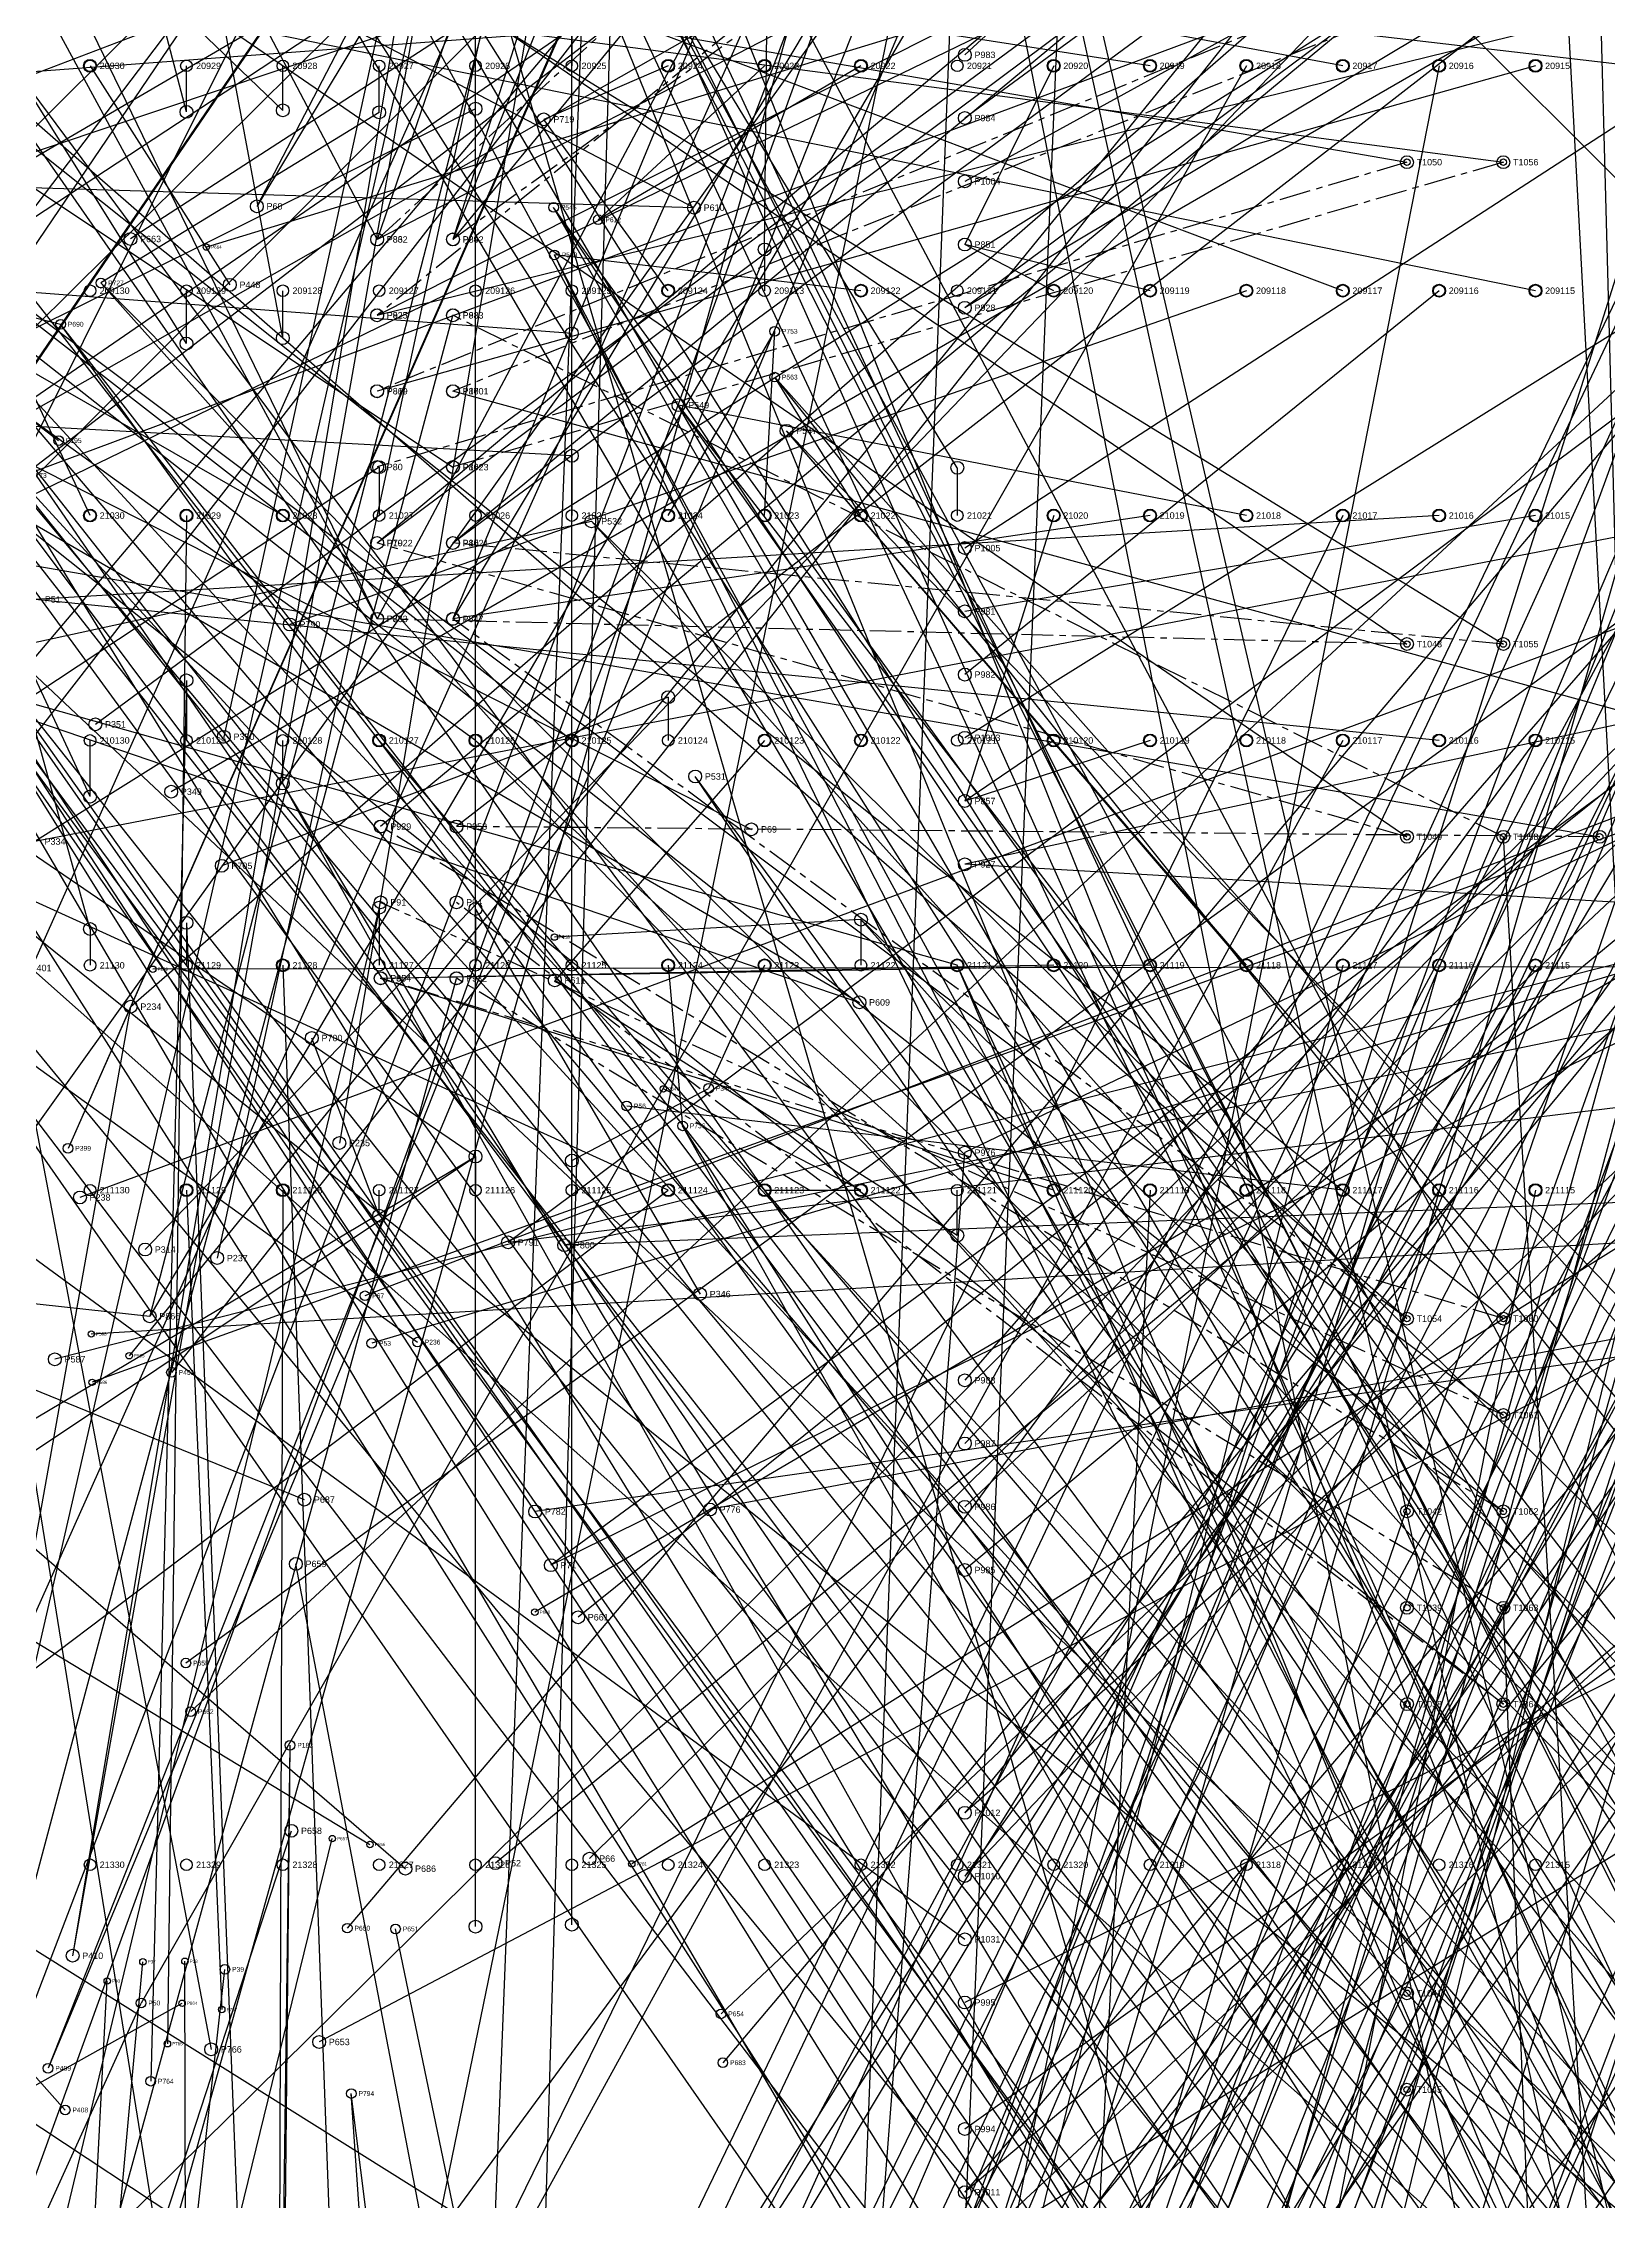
# Model space of a CAD drawing. Extents: x -5 to 376, y -217 to 241.
# Drawn here: x 230.8 to 292.7, y -19.1 to 66.2 of the extents above; entities that cross this region are included whole.
import ezdxf

# ---------------------------------------------------------------- set-up
doc = ezdxf.new("R2010")
doc.units = 0
doc.linetypes.add('CENTER', pattern=[2, 1.25, -0.25, 0.25, -0.25])
for name, color, linetype in [('BOTTOM_PROBES', 1, 'CONTINUOUS'), ('BOTTOM_PROBES_LABEL', 12, 'CONTINUOUS'), ('BOTTOM_TRANSFER', 2, 'CONTINUOUS'), ('BOTTOM_TRANSFER_LABEL', 50, 'CONTINUOUS'), ('BOTTOM_WIRES_BLACK', 250, 'CONTINUOUS'), ('BOTTOM_WIRES_BLUE', 5, 'CONTINUOUS'), ('BOTTOM_WIRES_RED', 10, 'CONTINUOUS'), ('FIXTURE_INTERFACE_PIN', 4, 'CONTINUOUS'), ('PIN_OFFSET_ARROW', 144, 'CONTINUOUS'), ('TESTER_INTERFACE_PIN', 144, 'CONTINUOUS'), ('TESTER_INTERFACE_PIN_LABEL', 144, 'CONTINUOUS'), ('TOP_PROBES', 6, 'CONTINUOUS'), ('TOP_PROBES_LABEL', 200, 'CONTINUOUS'), ('TOP_TRANSFER', 2, 'CONTINUOUS'), ('TOP_TRANSFER_LABEL', 50, 'CONTINUOUS'), ('TOP_WIRES_BLUE', 5, 'CENTER')]:
    doc.layers.add(name, color=color, linetype=linetype)
doc.styles.get("Standard").update_dxf_attribs({"font": 'arial.ttf'})

msp = doc.modelspace()

# ---------------------------------------------------------------- linework, layer by layer
at = {"layer": 'BOTTOM_PROBES'}
for centre, radius in [((267.27912, 65.77584), 0.254), ((250.62942, 63.22568), 0.254), ((267.27912, 63.27648), 0.254), ((267.27912, 60.77458), 0.254), ((239.28832, 59.78652), 0.254), ((251.02058, 59.74588), 0.1905), ((256.57048, 59.73572), 0.254), ((252.7808, 59.25566), 0.1905), ((234.2896, 58.4962), 0.254), ((237.28934, 58.17616), 0.127), ((244.04066, 58.47588), 0.254), ((247.0404, 58.47588), 0.254), ((251.05106, 57.86628), 0.1905), ((267.27912, 58.27522), 0.254), ((233.11866, 56.7563), 0.1905), ((238.21898, 56.68518), 0.254), ((244.04066, 55.47614), 0.254), ((247.0404, 55.47614), 0.254), ((267.27912, 55.77586), 0.254), ((231.52862, 55.12562), 0.1905), ((259.76072, 54.84622), 0.1905), ((259.76072, 53.0352), 0.1905), ((244.04066, 52.4764), 0.254), ((247.0404, 52.4764), 0.254), ((255.96088, 51.92522), 0.254), ((231.44988, 50.52568), 0.1905), ((260.23062, 50.9143), 0.254), ((247.0404, 49.47666), 0.254), ((252.51918, 47.33544), 0.254), ((244.04066, 46.47438), 0.254), ((247.0404, 46.47438), 0.254), ((267.27912, 46.27626), 0.254), ((240.5888, 43.2562), 0.254), ((244.04066, 43.47464), 0.254), ((247.0404, 43.47464), 0.254), ((267.27912, 43.77436), 0.254), ((267.27912, 41.275), 0.254), ((232.90022, 39.3065), 0.254), ((237.98022, 38.81628), 0.254), ((267.27912, 38.77564), 0.254), ((235.89996, 36.64458), 0.254), ((256.61874, 37.24656), 0.254), ((267.27912, 36.27628), 0.254), ((244.18036, 35.26536), 0.254), ((247.1801, 35.26536), 0.254), ((258.8387, 35.15614), 0.254), ((237.89894, 33.71596), 0.254), ((267.27912, 33.77438), 0.254), ((251.05106, 30.89656), 0.127), ((235.17098, 29.62656), 0.127), ((244.18036, 29.26588), 0.254), ((247.1801, 29.26588), 0.254), ((251.06884, 29.1846), 0.254), ((234.29976, 28.14574), 0.254), ((263.11098, 28.31592), 0.254), ((241.46002, 26.90622), 0.254), ((255.3589, 24.89454), 0.127), ((257.1496, 24.91486), 0.1905), ((253.90856, 24.21636), 0.1905), ((256.11836, 23.43404), 0.1905), ((231.82072, 22.54504), 0.1905), ((242.54968, 22.75586), 0.254), ((267.27912, 22.37486), 0.254), ((232.29062, 20.60448), 0.254), ((234.86872, 18.54454), 0.254), ((249.21972, 18.82648), 0.254), ((251.43968, 18.71472), 0.254), ((237.7186, 18.20672), 0.254), ((243.5606, 16.71574), 0.1905), ((256.80924, 16.78432), 0.254), ((235.04906, 15.90548), 0.254), ((232.7402, 15.20444), 0.127), ((243.82984, 14.83614), 0.1905), ((245.63832, 14.8844), 0.1905), ((231.30002, 14.20622), 0.254), ((234.2388, 14.34592), 0.127), ((235.91012, 13.68552), 0.1905), ((232.77068, 13.29436), 0.127), ((267.27912, 13.37564), 0.254), ((267.27912, 10.87628), 0.254), ((241.1603, 8.65632), 0.254), ((267.27912, 8.37438), 0.254), ((250.28906, 8.18642), 0.254), ((257.2004, 8.26516), 0.254), ((240.8301, 6.11632), 0.254), ((250.90882, 6.06552), 0.254), ((267.27912, 5.87502), 0.254), ((250.2789, 4.20624), 0.127), ((251.98832, 4.00558), 0.254), ((236.47908, 2.19456), 0.1905), ((236.66958, 0.27432), 0.1905), ((240.59896, -1.0541), 0.1905), ((240.64976, -4.43484), 0.254), ((267.27912, -3.72364), 0.254), ((242.27028, -4.74472), 0.127), ((243.75872, -4.97586), 0.127), ((245.1608, -5.93344), 0.254), ((248.71934, -5.715), 0.254), ((252.44044, -5.53466), 0.254), ((254.10922, -5.74548), 0.127), ((267.27912, -6.22554), 0.254), ((242.85956, -8.28548), 0.1905), ((244.76964, -8.31596), 0.1905), ((267.27912, -8.7249), 0.254), ((232.00106, -9.37514), 0.254), ((234.77982, -9.6139), 0.127), ((236.44098, -9.59358), 0.127), ((238.02086, -9.91362), 0.1905), ((233.37012, -10.37336), 0.127), ((234.7087, -11.24458), 0.1905), ((267.27912, -11.22426), 0.254), ((236.32922, -11.25474), 0.127), ((237.89894, -11.50366), 0.127), ((257.63982, -11.67384), 0.1905), ((235.7501, -12.85494), 0.127), ((241.74958, -12.78382), 0.254), ((231.03078, -13.82522), 0.1905), ((237.47984, -13.07592), 0.254), ((257.71094, -13.60424), 0.1905), ((235.0897, -14.33576), 0.1905), ((231.70896, -15.47368), 0.1905), ((243.01958, -14.82344), 0.1905), ((267.27912, -16.22552), 0.254), ((267.27912, -18.72488), 0.254)]:
    msp.add_circle(centre, radius, dxfattribs=at)
at = {"layer": 'BOTTOM_TRANSFER'}
for centre in [(284.76194, 61.5315), (288.57194, 61.5315), (284.76194, 42.4815), (288.57194, 42.4815), (284.76194, 34.8615), (288.57194, 34.8615), (292.38194, 34.8615), (284.76194, 15.8115), (288.57194, 15.8115), (288.57194, 12.0015), (284.76194, 8.1915), (288.57194, 8.1915), (284.76194, 4.3815), (288.57194, 4.3815), (284.76194, 0.5715), (288.57194, 0.5715), (284.76194, -10.8585), (284.76194, -14.6685)]:
    msp.add_circle(centre, 0.254, dxfattribs=at)
at = {"layer": 'BOTTOM_WIRES_BLACK'}
for p, q in [((247.93194, -8.22452), (247.93194, 207.5815)), ((251.74194, -8.14832), (251.74194, 207.5815)), ((270.79194, 154.2415), (235.04906, 15.90548)), ((274.60194, 154.2415), (262.5598, -132.92328)), ((194.59194, 145.3515), (244.04066, 43.47464)), ((198.40194, 145.3515), (244.04066, 58.47588)), ((274.60194, 145.3515), (247.0404, 58.47588)), ((270.79194, 136.4615), (244.04066, 58.47588)), ((198.40194, 127.5715), (244.04066, 43.47464)), ((274.60194, 127.5715), (247.0404, 58.47588)), ((274.60194, 100.9015), (244.04066, 43.47464)), ((270.79194, 100.9015), (247.0404, 43.47464)), ((274.60194, 92.0115), (247.0404, 58.47588)), ((274.60194, 83.1215), (235.04906, 15.90548)), ((270.79194, 83.1215), (247.0404, 43.47464)), ((274.60194, 74.2315), (244.04066, 58.47588)), ((274.60194, 65.3415), (246.68988, 69.70522)), ((270.79194, 65.3415), (267.27912, 58.27522)), ((270.79194, 56.4515), (267.27912, 58.27522)), ((274.60194, 56.4515), (267.27912, 58.27522)), ((274.60194, 47.5615), (247.0404, 43.47464)), ((270.79194, 47.5615), (267.27912, 36.27628)), ((274.60194, 38.6715), (267.27912, 36.27628)), ((270.79194, 38.6715), (267.27912, 36.27628)), ((274.60194, 29.7815), (244.18036, 29.26588)), ((270.79194, 29.7815), (244.18036, 29.26588)), ((270.79194, 20.8915), (244.18036, 29.26588)), ((274.60194, 20.8915), (267.27912, -126.2253)), ((198.40194, 19.90852), (235.04906, 15.90548)), ((198.40194, -32.4485), (236.32922, -11.25474))]:
    msp.add_line(p, q, dxfattribs=at)
at = {"layer": 'BOTTOM_WIRES_BLUE'}
for p, q in [((76.48194, 154.2415), (256.57048, 59.73572)), ((80.29194, 154.2415), (231.70896, -15.47368)), ((95.53194, 154.2415), (231.44988, 50.52568)), ((99.34194, 154.2415), (231.44988, 50.52568)), ((103.15194, 154.2415), (288.57194, 8.1915)), ((106.96194, 154.2415), (288.57194, 42.4815)), ((110.77194, 154.2415), (284.76194, 34.8615)), ((126.01194, 154.2415), (284.76194, 15.8115)), ((293.65194, 154.2415), (217.7034, -44.64558)), ((286.03194, 154.2415), (227.22078, 22.62632)), ((297.46194, 154.2415), (231.03078, -13.82522)), ((301.27194, 154.2415), (231.03078, -13.82522)), ((289.84194, 154.2415), (231.82072, 22.54504)), ((259.36194, 154.2415), (232.00106, -9.37514)), ((266.98194, 154.2415), (237.7186, 18.20672)), ((263.17194, 154.2415), (237.98022, 38.81628)), ((282.22194, 154.2415), (241.8207, -42.58564)), ((255.55194, 154.2415), (245.65864, -97.23374)), ((65.05194, 145.3515), (245.63832, 14.8844)), ((103.15194, 145.3515), (247.0404, 49.47666)), ((106.96194, 145.3515), (288.57194, 0.5715)), ((110.77194, 145.3515), (288.57194, 12.0015)), ((126.01194, 145.3515), (288.57194, 15.8115)), ((133.63194, 145.3515), (284.76194, 42.4815)), ((293.65194, 145.3515), (202.21194, -59.1185)), ((289.84194, 145.3515), (216.15908, -57.65546)), ((282.22194, 145.3515), (219.75064, -78.4352)), ((286.03194, 145.3515), (231.82072, 22.54504)), ((259.36194, 145.3515), (232.00106, -9.37514)), ((263.17194, 145.3515), (242.54968, 22.75586)), ((255.55194, 145.3515), (247.74906, -119.69496)), ((68.86194, 136.4615), (267.27912, -8.7249)), ((76.48194, 136.4615), (263.11098, 28.31592)), ((80.29194, 136.4615), (245.1608, -5.93344)), ((312.70194, 136.4615), (216.8398, 41.4655)), ((343.18194, 136.4615), (246.11076, -44.32554)), ((331.75194, 136.4615), (247.3198, -49.14392)), ((339.37194, 136.4615), (248.43994, -50.6857)), ((335.56194, 136.4615), (252.349, -58.55462)), ((293.65194, -23.5585), (258.2799, 128.97612)), ((293.65194, -32.4485), (258.2799, 128.97612)), ((76.48194, 127.5715), (258.8387, 35.15614)), ((305.08194, 127.5715), (218.56446, 6.68528)), ((339.37194, 127.5715), (234.86872, 18.54454)), ((343.18194, 127.5715), (244.74932, -100.67544)), ((335.56194, 127.5715), (249.02922, -56.3245)), ((327.94194, 127.5715), (250.14936, -60.90412)), ((331.75194, 127.5715), (259.99948, -42.66438)), ((301.27194, -121.3485), (288.57194, 114.8715)), ((57.43194, 100.9015), (284.76194, 61.5315)), ((68.86194, 100.9015), (243.75872, -4.97586)), ((282.22194, 100.9015), (220.72854, 39.29634)), ((301.27194, 100.9015), (226.34956, 49.37506)), ((297.46194, 100.9015), (230.07066, 49.14646)), ((316.51194, 100.9015), (232.90022, 39.3065)), ((305.08194, 100.9015), (235.91012, 13.68552)), ((335.56194, 100.9015), (242.85956, -8.28548)), ((308.89194, 100.9015), (244.04066, 46.47438)), ((312.70194, 100.9015), (247.0404, 46.47438)), ((331.75194, 100.9015), (247.1801, 35.26536)), ((343.18194, 100.9015), (259.17906, -84.70392)), ((327.94194, 100.9015), (267.27912, 55.77586)), ((263.17194, 99.52228), (239.28832, 59.78652)), ((259.36194, 98.40976), (239.28832, 59.78652)), ((57.43194, 92.0115), (288.57194, 61.5315)), ((68.86194, 92.0115), (249.54992, -21.05406)), ((76.48194, 92.0115), (263.11098, 28.31592)), ((308.89194, -41.3385), (209.83194, 92.0115)), ((308.89194, -50.2285), (209.83194, 92.0115)), ((282.22194, 92.0115), (221.08922, 56.19496)), ((301.27194, 92.0115), (226.34956, 49.37506)), ((320.32194, 92.0115), (227.23856, 46.8249)), ((297.46194, 92.0115), (234.2388, 14.34592)), ((286.03194, 92.0115), (234.2896, 58.4962)), ((331.75194, 92.0115), (235.89996, 36.64458)), ((335.56194, 92.0115), (236.66958, 0.27432)), ((316.51194, 92.0115), (244.04066, 55.47614)), ((305.08194, 92.0115), (244.04066, 46.47438)), ((312.70194, 92.0115), (244.18036, 35.26536)), ((308.89194, 92.0115), (247.0404, 46.47438)), ((343.18194, 92.0115), (251.23902, -84.83346)), ((324.13194, 92.0115), (267.27912, 60.77458)), ((327.94194, 92.0115), (267.27912, 55.77586)), ((327.94194, -76.8985), (245.93042, 87.54618)), ((236.50194, 54.36108), (217.07094, 85.47608)), ((308.89194, -23.5585), (250.92914, 85.85454)), ((305.08194, -50.2285), (250.92914, 85.85454)), ((263.17194, -23.5585), (267.42898, 85.6361)), ((305.08194, -23.5585), (236.50194, 85.28558)), ((305.08194, -32.4485), (236.50194, 85.28558)), ((327.94194, -85.7885), (248.90984, 84.66582)), ((236.50194, 63.52032), (231.04094, 84.43468)), ((80.29194, 83.1215), (251.22886, -29.68498)), ((293.65194, 83.1215), (228.64064, 61.3156)), ((297.46194, 83.1215), (234.29976, 28.14574)), ((301.27194, 83.1215), (244.86108, -95.38462)), ((324.13194, -85.7885), (248.74982, 82.98434)), ((335.56194, 83.1215), (249.21972, 18.82648)), ((320.32194, 83.1215), (251.47016, -50.9651)), ((343.18194, 83.1215), (251.80036, -69.93382)), ((312.70194, 83.1215), (252.07976, -87.00516)), ((308.89194, 83.1215), (253.90856, -122.28322)), ((316.51194, 83.1215), (256.0701, -104.33558)), ((305.08194, 83.1215), (257.0099, -48.50384)), ((339.37194, 83.1215), (257.71094, -13.60424)), ((286.03194, 83.1215), (267.27912, 65.77584)), ((324.13194, 83.1215), (267.27912, 46.27626)), ((327.94194, 83.1215), (267.27912, 13.37564)), ((331.75194, 83.1215), (267.27912, -6.22554)), ((240.31194, 63.58128), (220.62948, 82.50428)), ((263.17194, 80.83296), (206.19974, 43.38574)), ((301.27194, -50.2285), (247.93194, 80.78216)), ((305.08194, -41.3385), (247.93194, 80.78216)), ((240.31194, 54.57698), (235.60024, 79.74584)), ((301.27194, -32.4485), (235.60024, 79.74584)), ((301.27194, -23.5585), (235.60024, 79.74584)), ((324.13194, -76.8985), (238.96066, 79.77632)), ((305.08194, -112.4585), (267.27912, 78.52664)), ((129.82194, -76.8985), (259.36194, 76.01458)), ((133.63194, -85.7885), (259.36194, 76.01458)), ((259.36194, 76.01458), (203.52004, 54.75478)), ((301.27194, -112.4585), (246.68988, 75.7047)), ((65.05194, 74.2315), (292.38194, 34.8615)), ((80.29194, 74.2315), (241.1603, 8.65632)), ((156.49194, 74.2315), (231.52862, 55.12562)), ((297.46194, 74.2315), (230.07066, 49.14646)), ((293.65194, 74.2315), (230.51008, 34.67608)), ((335.56194, 74.2315), (236.47908, 2.19456)), ((289.84194, 74.2315), (237.28934, 58.17616)), ((320.32194, 74.2315), (244.04066, 55.47614)), ((301.27194, 74.2315), (245.83898, -119.84482)), ((339.37194, 74.2315), (251.98832, 4.00558)), ((316.51194, 74.2315), (252.77064, -102.15372)), ((312.70194, 74.2315), (252.98908, -85.344)), ((308.89194, 74.2315), (255.00076, -100.05568)), ((305.08194, 74.2315), (257.04038, -46.37532)), ((282.22194, 74.2315), (267.27912, 63.27648)), ((324.13194, 74.2315), (267.27912, 38.77564)), ((327.94194, 74.2315), (267.27912, 10.87628)), ((331.75194, 74.2315), (267.27912, -3.72364)), ((282.22194, 56.4515), (235.6993, 73.98512)), ((282.22194, 65.3415), (235.6993, 73.98512)), ((126.01194, -41.3385), (240.31194, 72.68718)), ((133.63194, -68.0085), (240.31194, 72.68718)), ((202.21194, -121.3485), (246.68988, 72.70496)), ((232.69194, 31.2166), (221.26194, 72.55002)), ((293.65194, 65.3415), (229.2096, 72.86498)), ((259.36194, 58.08218), (259.51942, 72.72528)), ((266.98194, 49.44872), (253.11862, 72.30618)), ((324.13194, -68.0085), (253.11862, 72.30618)), ((324.13194, -59.1185), (253.11862, 72.30618)), ((232.69194, 47.5615), (222.22968, 69.8754)), ((289.84194, 56.4515), (227.34016, 69.16674)), ((297.46194, 56.4515), (284.76194, 69.1515)), ((297.46194, -121.3485), (292.38194, 69.1515)), ((240.31194, 47.5615), (205.2701, 67.67576)), ((251.74194, 38.6715), (215.24976, 67.03568)), ((316.51194, -68.0085), (215.24976, 67.03568)), ((316.51194, -59.1185), (215.24976, 67.03568)), ((251.74194, 66.69532), (219.30868, 64.2747)), ((232.69194, 36.45154), (218.93022, 66.05524)), ((301.27194, -68.0085), (218.93022, 66.05524)), ((305.08194, -59.1185), (218.93022, 66.05524)), ((72.67194, 65.3415), (256.57048, 59.73572)), ((320.32194, 65.3415), (221.26194, -32.4485)), ((232.69194, 65.3415), (238.21898, 56.68518)), ((278.41194, 65.3415), (234.7087, -11.24458)), ((297.46194, 65.3415), (240.05032, -54.07406)), ((289.84194, 65.3415), (244.04066, 52.4764)), ((286.03194, 65.3415), (247.02008, -132.92328)), ((255.55194, 65.3415), (250.62942, 63.22568)), ((331.75194, 65.3415), (250.90882, 6.06552)), ((324.13194, 65.3415), (252.44044, -5.53466)), ((263.17194, 65.3415), (252.7808, 59.25566)), ((259.36194, 65.3415), (252.7808, 59.25566)), ((316.51194, 65.3415), (256.21996, -59.9948)), ((339.37194, 65.3415), (257.63982, -11.67384)), ((305.08194, 65.3415), (259.7404, -122.75566)), ((312.70194, 65.3415), (260.17982, -67.54368)), ((308.89194, 65.3415), (260.53034, -64.10452)), ((327.94194, 65.3415), (267.27912, 8.37438)), ((335.56194, 65.3415), (267.27912, -6.22554)), ((316.51194, -41.3385), (219.30868, 64.2747)), ((316.51194, -50.2285), (219.30868, 64.2747)), ((247.93194, 63.64478), (226.34956, 52.88534)), ((244.12194, 63.50254), (233.11866, 56.7563)), ((255.55194, 56.4515), (250.62942, 63.22568)), ((308.89194, -59.1185), (212.35924, 62.3951)), ((308.89194, -68.0085), (212.35924, 62.3951)), ((301.27194, -76.8985), (214.51062, 62.3951)), ((301.27194, -85.7885), (214.51062, 62.3951)), ((312.70194, -59.1185), (217.51036, 62.3951)), ((312.70194, -68.0085), (217.51036, 62.3951)), ((263.17194, 38.6715), (251.02058, 59.74588)), ((324.13194, -50.2285), (251.02058, 59.74588)), ((324.13194, -41.3385), (251.02058, 59.74588)), ((305.08194, -68.0085), (216.33942, 59.16676)), ((305.08194, -76.8985), (216.33942, 59.16676)), ((301.27194, -59.1185), (215.92032, 57.39638)), ((251.74194, 54.75986), (217.62974, 57.35574)), ((312.70194, -76.8985), (217.62974, 57.35574)), ((312.70194, -85.7885), (217.62974, 57.35574)), ((263.17194, 56.4515), (251.05106, 57.86628)), ((320.32194, -85.7885), (251.05106, 57.86628)), ((320.32194, -76.8985), (251.05106, 57.86628)), ((308.89194, -32.4485), (214.50046, 56.30672)), ((305.08194, -85.7885), (214.50046, 56.30672)), ((244.12194, 38.6715), (230.17988, 56.49468)), ((312.70194, -32.4485), (233.11866, 56.7563)), ((312.70194, -23.5585), (233.11866, 56.7563)), ((293.65194, 56.4515), (240.07064, -56.89346)), ((278.41194, 56.4515), (240.5888, 43.2562)), ((301.27194, 56.4515), (244.8306, -107.98556)), ((324.13194, 56.4515), (248.71934, -5.715)), ((339.37194, 56.4515), (250.2789, 4.20624)), ((343.18194, 56.4515), (252.74016, -71.5137)), ((316.51194, 56.4515), (255.25984, -58.37428)), ((312.70194, 56.4515), (255.97866, -78.77556)), ((305.08194, 56.4515), (257.0988, -114.07394)), ((320.32194, 56.4515), (258.9403, -44.5135)), ((308.89194, 56.4515), (261.13994, -59.54522)), ((286.03194, 56.4515), (267.27912, 41.275)), ((327.94194, 56.4515), (267.27912, 5.87502)), ((335.56194, 56.4515), (267.27912, -3.72364)), ((331.75194, 56.4515), (267.27912, -18.72488)), ((202.21194, -112.4585), (247.0404, 55.47614)), ((247.93194, 22.22246), (199.61098, 55.245)), ((240.31194, 36.9697), (226.32924, 54.71668)), ((320.32194, -59.1185), (231.52862, 55.12562)), ((320.32194, -68.0085), (231.52862, 55.12562)), ((255.55194, 47.5615), (259.76072, 54.84622)), ((259.36194, 47.5615), (259.76072, 54.84622)), ((263.17194, 47.5615), (259.76072, 53.0352)), ((327.94194, -23.5585), (259.76072, 53.0352)), ((327.94194, -32.4485), (259.76072, 53.0352)), ((251.74194, 49.92624), (212.1789, 52.08524)), ((312.70194, -50.2285), (226.34956, 52.88534)), ((312.70194, -41.3385), (226.34956, 52.88534)), ((297.46194, 38.6715), (247.0404, 52.4764)), ((247.93194, 38.6715), (230.16972, 51.51628)), ((278.41194, 47.5615), (255.96088, 51.92522)), ((327.94194, -41.3385), (255.96088, 51.92522)), ((327.94194, -50.2285), (255.96088, 51.92522)), ((278.41194, 29.7815), (260.23062, 50.9143)), ((331.75194, -23.5585), (260.23062, 50.9143)), ((331.75194, -32.4485), (260.23062, 50.9143)), ((297.46194, -59.1185), (221.48038, 49.87544)), ((244.12194, 49.47412), (222.01886, 34.86658)), ((171.73194, 29.7815), (252.51918, 47.33544)), ((297.46194, 47.5615), (230.51008, 34.67608)), ((286.03194, 47.5615), (230.52024, 44.2468)), ((305.08194, 47.5615), (232.29062, 20.60448)), ((327.94194, 47.5615), (232.77068, 13.29436)), ((236.50194, 47.5615), (235.7501, -12.85494)), ((293.65194, 47.5615), (241.68862, -74.21372)), ((282.22194, 47.5615), (242.52936, -33.655)), ((324.13194, 47.5615), (243.5606, 16.71574)), ((301.27194, 47.5615), (244.3099, -47.50562)), ((335.56194, 47.5615), (250.90882, 6.06552)), ((324.13194, -32.4485), (252.51918, 47.33544)), ((324.13194, -23.5585), (252.51918, 47.33544)), ((339.37194, 47.5615), (254.10922, -5.74548)), ((308.89194, 47.5615), (257.24104, -84.33562)), ((312.70194, 47.5615), (261.4295, -111.22406)), ((289.84194, 47.5615), (267.27912, 43.77436)), ((331.75194, 47.5615), (267.27912, 33.77438)), ((320.32194, -50.2285), (213.84006, 44.34586)), ((320.32194, -41.3385), (213.84006, 44.34586)), ((266.98194, 29.7815), (215.54948, 44.31538)), ((286.03194, 38.6715), (230.52024, 44.2468)), ((255.55194, 20.8915), (206.19974, 43.38574)), ((236.50194, 41.0464), (235.0897, -14.33576)), ((255.55194, 40.38092), (237.89894, 33.71596)), ((320.32194, 38.6715), (217.45194, -85.7885)), ((327.94194, 38.6715), (231.30002, 14.20622)), ((312.70194, 38.6715), (236.50194, -76.8985)), ((293.65194, 38.6715), (240.12906, -67.22364)), ((339.37194, 38.6715), (241.74958, -12.78382)), ((289.84194, 38.6715), (242.22964, -26.14422)), ((282.22194, 38.6715), (242.52936, -33.655)), ((324.13194, 38.6715), (243.82984, 14.83614)), ((297.46194, -23.5585), (244.12194, 38.6715)), ((297.46194, -32.4485), (244.12194, 38.6715)), ((316.51194, -23.5585), (247.93194, 38.6715)), ((316.51194, -32.4485), (247.93194, 38.6715)), ((259.36194, 38.6715), (251.06884, 29.1846)), ((316.51194, 38.6715), (253.0094, -63.07582)), ((305.08194, 38.6715), (255.63068, -127.07366)), ((308.89194, 38.6715), (257.57886, -65.99428)), ((301.27194, 38.6715), (267.27912, 22.37486)), ((335.56194, 38.6715), (267.27912, -18.72488)), ((331.75194, 38.6715), (267.27912, -21.22424)), ((308.89194, -76.8985), (240.31194, 36.9697)), ((308.89194, -85.7885), (240.31194, 36.9697)), ((327.94194, -59.1185), (256.61874, 37.24656)), ((327.94194, -68.0085), (256.61874, 37.24656)), ((293.65194, -59.1185), (222.01886, 34.86658)), ((293.65194, -68.0085), (222.01886, 34.86658)), ((293.65194, -50.2285), (223.7994, 34.62528)), ((297.46194, -112.4585), (288.57194, 34.8615)), ((335.56194, 29.7815), (267.27912, 33.77438)), ((244.12194, 32.06242), (224.2947, -50.65522)), ((228.88194, 32.14878), (237.47984, -13.07592)), ((247.93194, 32.00654), (256.80924, 16.78432)), ((263.17194, 31.58744), (251.05106, 30.89656)), ((320.32194, -23.5585), (263.17194, 31.58744)), ((320.32194, -32.4485), (263.17194, 31.58744)), ((236.50194, 31.46044), (240.07064, -59.08548)), ((206.02194, -121.3485), (247.1801, 29.26588)), ((327.94194, 29.7815), (235.17098, 29.62656)), ((240.31194, 29.7815), (243.0399, -44.0055)), ((289.84194, 29.7815), (240.32972, -49.62398)), ((297.46194, 29.7815), (241.68862, -74.21372)), ((282.22194, 29.7815), (244.94998, -124.5743)), ((301.27194, 29.7815), (245.92026, -111.8743)), ((339.37194, 29.7815), (249.21972, 18.82648)), ((286.03194, 29.7815), (249.3899, -97.86366)), ((293.65194, 29.7815), (250.6599, -125.0442)), ((266.98194, 19.1008), (251.06884, 29.1846)), ((305.08194, 29.7815), (251.43968, 18.71472)), ((255.55194, 29.7815), (256.11836, 23.43404)), ((259.36194, 29.7815), (257.1496, 24.91486)), ((316.51194, 29.7815), (258.71932, -52.39512)), ((308.89194, 29.7815), (261.00024, -97.42424)), ((324.13194, 29.7815), (266.93876, -26.1747)), ((316.51194, -76.8985), (266.98194, 29.7815)), ((316.51194, -85.7885), (266.98194, 29.7815)), ((331.75194, 29.7815), (267.27912, -16.22552)), ((225.07194, -23.5585), (234.29976, 28.14574)), ((244.12194, 19.88566), (241.46002, 26.90622)), ((251.74194, 22.06244), (257.1496, 24.91486)), ((263.17194, 20.8915), (255.3589, 24.89454)), ((282.22194, 20.8915), (253.90856, 24.21636)), ((297.46194, -41.3385), (256.11836, 23.43404)), ((297.46194, -50.2285), (256.11836, 23.43404)), ((126.01194, -50.2285), (247.93194, 22.22246)), ((126.01194, -59.1185), (247.93194, 22.22246)), ((263.17194, -30.59684), (267.27912, 22.37486)), ((126.01194, -76.8985), (255.55194, 20.8915)), ((327.94194, 20.8915), (232.7402, 15.20444)), ((236.50194, 20.8915), (237.89894, -11.50366)), ((240.31194, 20.8915), (240.07064, -59.08548)), ((286.03194, 20.8915), (240.32972, -49.62398)), ((301.27194, 20.8915), (247.94972, -53.33492)), ((339.37194, 20.8915), (250.28906, 8.18642)), ((305.08194, 20.8915), (251.43968, 18.71472)), ((320.32194, 20.8915), (252.52934, -76.2254)), ((324.13194, 20.8915), (257.2004, 8.26516)), ((308.89194, 20.8915), (257.37058, -92.19438)), ((259.36194, 20.8915), (263.17194, 20.8915)), ((289.84194, 20.8915), (260.06044, -132.92328)), ((293.65194, 20.8915), (267.27912, -32.5755)), ((297.46194, 20.8915), (267.27912, -35.07486)), ((335.56194, 20.8915), (267.27912, -21.22424)), ((331.75194, 20.8915), (267.27912, -11.22426)), ((228.88194, 19.52752), (239.32896, -45.42536)), ((247.93194, -31.0134), (240.8301, 6.11632)), ((293.65194, -121.3485), (288.57194, 4.3815)), ((240.31194, -23.5585), (240.59896, -1.0541)), ((240.31194, -31.16326), (240.59896, -1.0541)), ((206.02194, -110.67034), (240.64976, -4.43484)), ((213.64194, -121.3485), (242.27028, -4.74472)), ((247.93194, -23.5585), (244.76964, -8.31596)), ((232.69194, -32.4485), (234.77982, -9.6139)), ((236.50194, -32.4485), (236.44098, -9.59358)), ((236.50194, -23.5585), (238.02086, -9.91362)), ((232.69194, -23.5585), (233.37012, -10.37336)), ((225.07194, -32.4485), (234.7087, -11.24458)), ((244.12194, -23.5585), (243.01958, -14.82344)), ((244.12194, -30.79242), (243.01958, -14.82344))]:
    msp.add_line(p, q, dxfattribs=at)
at = {"layer": 'BOTTOM_WIRES_RED'}
for p, q in [((335.56194, 207.5815), (198.5645, 6.68528)), ((331.75194, 207.5815), (203.57846, 18.52422)), ((331.75194, 207.5815), (203.57846, 18.52422)), ((335.56194, 207.5815), (206.58074, 18.52422)), ((308.89194, 207.5815), (208.56448, 6.68528)), ((308.89194, 207.5815), (208.56448, 6.68528))]:
    msp.add_line(p, q, dxfattribs=at)
at = {"layer": 'FIXTURE_INTERFACE_PIN'}
for centre in [(232.69194, 65.3415), (255.55194, 65.3415), (259.36194, 65.3415), (263.17194, 65.3415), (270.79194, 65.3415), (274.60194, 65.3415), (278.41194, 65.3415), (282.22194, 65.3415), (286.03194, 65.3415), (289.84194, 65.3415), (236.50194, 63.52032), (240.31194, 63.58128), (244.12194, 63.50254), (247.93194, 63.64478), (259.36194, 58.08218), (255.55194, 56.4515), (263.17194, 56.4515), (270.79194, 56.4515), (274.60194, 56.4515), (278.41194, 56.4515), (282.22194, 56.4515), (286.03194, 56.4515), (289.84194, 56.4515), (236.50194, 54.36108), (240.31194, 54.57698), (251.74194, 54.75986), (244.12194, 49.47412), (251.74194, 49.92624), (266.98194, 49.44872), (232.69194, 47.5615), (236.50194, 47.5615), (240.31194, 47.5615), (255.55194, 47.5615), (259.36194, 47.5615), (263.17194, 47.5615), (270.79194, 47.5615), (274.60194, 47.5615), (278.41194, 47.5615), (282.22194, 47.5615), (286.03194, 47.5615), (289.84194, 47.5615), (236.50194, 41.0464), (255.55194, 40.38092), (244.12194, 38.6715), (247.93194, 38.6715), (251.74194, 38.6715), (259.36194, 38.6715), (263.17194, 38.6715), (270.79194, 38.6715), (274.60194, 38.6715), (278.41194, 38.6715), (282.22194, 38.6715), (286.03194, 38.6715), (289.84194, 38.6715), (232.69194, 36.45154), (240.31194, 36.9697), (236.50194, 31.46044), (244.12194, 32.06242), (247.93194, 32.00654), (263.17194, 31.58744), (232.69194, 31.2166), (240.31194, 29.7815), (255.55194, 29.7815), (259.36194, 29.7815), (266.98194, 29.7815), (270.79194, 29.7815), (274.60194, 29.7815), (278.41194, 29.7815), (282.22194, 29.7815), (286.03194, 29.7815), (289.84194, 29.7815), (247.93194, 22.22246), (251.74194, 22.06244), (236.50194, 20.8915), (240.31194, 20.8915), (255.55194, 20.8915), (259.36194, 20.8915), (263.17194, 20.8915), (270.79194, 20.8915), (274.60194, 20.8915), (278.41194, 20.8915), (282.22194, 20.8915), (286.03194, 20.8915), (289.84194, 20.8915), (244.12194, 19.88566), (266.98194, 19.1008), (247.93194, -8.22452), (251.74194, -8.14832)]:
    msp.add_circle(centre, 0.254, dxfattribs=at)
at = {"layer": 'PIN_OFFSET_ARROW'}
for p, q in [((251.74194, 66.69532), (251.74194, 65.3415)), ((236.50194, 63.52032), (236.50194, 65.3415)), ((240.31194, 63.58128), (240.31194, 65.3415)), ((244.12194, 63.50254), (244.12194, 65.3415)), ((247.93194, 63.64478), (247.93194, 65.3415)), ((259.36194, 58.08218), (259.36194, 56.4515)), ((236.50194, 54.36108), (236.50194, 56.4515)), ((240.31194, 54.57698), (240.31194, 56.4515)), ((251.74194, 54.75986), (251.74194, 56.4515)), ((251.74194, 49.92624), (251.74194, 47.5615)), ((244.12194, 49.47412), (244.12194, 47.5615)), ((266.98194, 49.44872), (266.98194, 47.5615)), ((236.50194, 41.0464), (236.50194, 38.6715)), ((255.55194, 40.38092), (255.55194, 38.6715)), ((232.69194, 36.45154), (232.69194, 38.6715)), ((240.31194, 36.9697), (240.31194, 38.6715)), ((244.12194, 32.06242), (244.12194, 29.7815)), ((247.93194, 32.00654), (247.93194, 29.7815)), ((263.17194, 31.58744), (263.17194, 29.7815)), ((232.69194, 31.2166), (232.69194, 29.7815)), ((236.50194, 31.46044), (236.50194, 29.7815)), ((247.93194, 22.22246), (247.93194, 20.8915)), ((251.74194, 22.06244), (251.74194, 20.8915)), ((244.12194, 19.88566), (244.12194, 20.8915)), ((266.98194, 19.1008), (266.98194, 20.8915)), ((247.93194, -8.22452), (247.93194, -5.7785)), ((251.74194, -8.14832), (251.74194, -5.7785))]:
    msp.add_line(p, q, dxfattribs=at)
at = {"layer": 'TESTER_INTERFACE_PIN'}
for centre in [(232.69194, 65.3415), (236.50194, 65.3415), (240.31194, 65.3415), (244.12194, 65.3415), (247.93194, 65.3415), (251.74194, 65.3415), (255.55194, 65.3415), (259.36194, 65.3415), (263.17194, 65.3415), (266.98194, 65.3415), (270.79194, 65.3415), (274.60194, 65.3415), (278.41194, 65.3415), (282.22194, 65.3415), (286.03194, 65.3415), (289.84194, 65.3415), (232.69194, 56.4515), (236.50194, 56.4515), (240.31194, 56.4515), (244.12194, 56.4515), (247.93194, 56.4515), (251.74194, 56.4515), (255.55194, 56.4515), (259.36194, 56.4515), (263.17194, 56.4515), (266.98194, 56.4515), (270.79194, 56.4515), (274.60194, 56.4515), (278.41194, 56.4515), (282.22194, 56.4515), (286.03194, 56.4515), (289.84194, 56.4515), (232.69194, 47.5615), (236.50194, 47.5615), (240.31194, 47.5615), (244.12194, 47.5615), (247.93194, 47.5615), (251.74194, 47.5615), (255.55194, 47.5615), (259.36194, 47.5615), (263.17194, 47.5615), (266.98194, 47.5615), (270.79194, 47.5615), (274.60194, 47.5615), (278.41194, 47.5615), (282.22194, 47.5615), (286.03194, 47.5615), (289.84194, 47.5615), (232.69194, 38.6715), (236.50194, 38.6715), (240.31194, 38.6715), (244.12194, 38.6715), (247.93194, 38.6715), (251.74194, 38.6715), (255.55194, 38.6715), (259.36194, 38.6715), (263.17194, 38.6715), (266.98194, 38.6715), (270.79194, 38.6715), (274.60194, 38.6715), (278.41194, 38.6715), (282.22194, 38.6715), (286.03194, 38.6715), (289.84194, 38.6715), (232.69194, 29.7815), (236.50194, 29.7815), (240.31194, 29.7815), (244.12194, 29.7815), (247.93194, 29.7815), (251.74194, 29.7815), (255.55194, 29.7815), (259.36194, 29.7815), (263.17194, 29.7815), (266.98194, 29.7815), (270.79194, 29.7815), (274.60194, 29.7815), (278.41194, 29.7815), (282.22194, 29.7815), (286.03194, 29.7815), (289.84194, 29.7815), (232.69194, 20.8915), (236.50194, 20.8915), (240.31194, 20.8915), (244.12194, 20.8915), (247.93194, 20.8915), (251.74194, 20.8915), (255.55194, 20.8915), (259.36194, 20.8915), (263.17194, 20.8915), (266.98194, 20.8915), (270.79194, 20.8915), (274.60194, 20.8915), (278.41194, 20.8915), (282.22194, 20.8915), (286.03194, 20.8915), (289.84194, 20.8915), (232.69194, -5.7785), (236.50194, -5.7785), (240.31194, -5.7785), (244.12194, -5.7785), (247.93194, -5.7785), (251.74194, -5.7785), (255.55194, -5.7785), (259.36194, -5.7785), (263.17194, -5.7785), (266.98194, -5.7785), (270.79194, -5.7785), (274.60194, -5.7785), (278.41194, -5.7785), (282.22194, -5.7785), (286.03194, -5.7785), (289.84194, -5.7785)]:
    msp.add_circle(centre, 0.2286, dxfattribs=at)
at = {"layer": 'TOP_PROBES'}
for centre in [(244.04066, 58.48096), (247.0404, 58.48096), (244.04066, 55.48122), (247.0404, 55.48122), (244.04066, 52.48148), (247.0404, 52.48148), (244.04066, 49.48174), (247.0404, 49.48174), (244.04066, 46.47946), (247.0404, 46.47946), (244.04066, 43.47972), (247.0404, 43.47972), (244.18036, 35.27044), (247.1801, 35.27044), (244.18036, 32.2707), (247.1801, 32.2707), (244.18036, 29.27096), (247.1801, 29.27096)]:
    msp.add_circle(centre, 0.254, dxfattribs=at)
at = {"layer": 'TOP_TRANSFER'}
for centre in [(284.76194, 61.5315), (288.57194, 61.5315), (284.76194, 42.4815), (288.57194, 42.4815), (284.76194, 34.8615), (288.57194, 34.8615), (292.38194, 34.8615), (284.76194, 15.8115), (288.57194, 15.8115), (288.57194, 12.0015), (284.76194, 8.1915), (288.57194, 8.1915), (284.76194, 4.3815), (288.57194, 4.3815), (284.76194, 0.5715), (288.57194, 0.5715), (284.76194, -10.8585), (284.76194, -14.6685)]:
    msp.add_circle(centre, 0.127, dxfattribs=at)
at = {"layer": 'TOP_WIRES_BLUE'}
for p, q in [((284.76194, 95.8215), (244.04066, 58.48096)), ((284.76194, 88.2015), (244.04066, 55.48122)), ((288.57194, 88.2015), (247.0404, 58.48096)), ((284.76194, 69.1515), (244.04066, 52.48148)), ((288.57194, 69.1515), (247.0404, 52.48148)), ((284.76194, 61.5315), (244.04066, 49.48174)), ((288.57194, 61.5315), (247.0404, 49.48174)), ((288.57194, 34.8615), (247.0404, 55.48122)), ((284.76194, 34.8615), (244.04066, 46.47946)), ((288.57194, 42.4815), (247.0404, 46.47946)), ((284.76194, 42.4815), (244.04066, 43.47972)), ((284.76194, 15.8115), (247.0404, 43.47972)), ((288.57194, 8.1915), (244.18036, 35.27044)), ((292.38194, 34.8615), (247.1801, 35.27044)), ((288.57194, 12.0015), (244.18036, 32.2707)), ((288.57194, 0.5715), (247.1801, 32.2707)), ((288.57194, 15.8115), (244.18036, 29.27096)), ((288.57194, 4.3815), (247.1801, 29.27096))]:
    msp.add_line(p, q, dxfattribs=at)

# ---------------------------------------------------------------- texts
at = {"layer": 'BOTTOM_PROBES_LABEL'}
for s, height, p in [('P983', 0.254, (267.66012, 65.64884)), ('P719', 0.254, (251.01042, 63.09868)), ('P984', 0.254, (267.66012, 63.14948)), ('P1004', 0.254, (267.66012, 60.64758)), ('P60', 0.254, (239.66932, 59.65952)), ('P545', 0.1905, (251.30633, 59.65063)), ('P610', 0.254, (256.95148, 59.60872)), ('P612', 0.1905, (253.06655, 59.16041)), ('P663', 0.254, (234.6706, 58.3692)), ('P664', 0.127, (237.47984, 58.11266)), ('P862', 0.254, (244.42166, 58.34888)), ('P842', 0.254, (247.4214, 58.34888)), ('P851', 0.254, (267.66012, 58.14822)), ('P560', 0.1905, (251.33681, 57.77103)), ('P727', 0.1905, (233.40441, 56.66105)), ('P448', 0.254, (238.59998, 56.55818)), ('P925', 0.254, (244.42166, 55.34914)), ('P933', 0.254, (247.4214, 55.34914)), ('P928', 0.254, (267.66012, 55.64886)), ('P690', 0.1905, (231.81437, 55.03037)), ('P753', 0.1905, (260.04647, 54.75097)), ('P563', 0.1905, (260.04647, 52.93995)), ('P869', 0.254, (244.42166, 52.3494)), ('P1001', 0.254, (247.4214, 52.3494)), ('P549', 0.254, (256.34188, 51.79822)), ('P195', 0.1905, (231.73563, 50.43043)), ('P547', 0.254, (260.61162, 50.7873)), ('P1023', 0.254, (247.4214, 49.34966)), ('P773', 0.1905, (230.35641, 49.05121)), ('P532', 0.254, (252.90018, 47.20844)), ('P1022', 0.254, (244.42166, 46.34738)), ('P1021', 0.254, (247.4214, 46.34738)), ('P1005', 0.254, (267.66012, 46.14926)), ('P51', 0.254, (230.90124, 44.1198)), ('P863', 0.254, (244.42166, 43.34764)), ('P847', 0.254, (247.4214, 43.34764)), ('P981', 0.254, (267.66012, 43.64736)), ('P790', 0.254, (240.9698, 43.1292)), ('P982', 0.254, (267.66012, 41.148)), ('P351', 0.254, (233.28122, 39.1795)), ('P350', 0.254, (238.36122, 38.68928)), ('P1003', 0.254, (267.66012, 38.64864)), ('P349', 0.254, (236.28096, 36.51758)), ('P531', 0.254, (256.99974, 37.11956)), ('P857', 0.254, (267.66012, 36.14928)), ('P929', 0.254, (244.56136, 35.13836)), ('P953', 0.254, (247.5611, 35.13836)), ('P69', 0.254, (259.2197, 35.02914)), ('P334', 0.254, (230.89108, 34.54908)), ('P705', 0.254, (238.27994, 33.58896)), ('P927', 0.254, (267.66012, 33.64738)), ('P718', 0.127, (251.24156, 30.83306)), ('P401', 0.254, (230.3399, 29.54782)), ('P239', 0.127, (235.36148, 29.56306)), ('P854', 0.254, (244.56136, 29.13888)), ('P932', 0.254, (247.5611, 29.13888)), ('P611', 0.254, (251.44984, 29.0576)), ('P234', 0.254, (234.68076, 28.01874)), ('P609', 0.254, (263.49198, 28.18892)), ('P700', 0.254, (241.84102, 26.77922)), ('P347', 0.127, (255.5494, 24.83104)), ('P348', 0.1905, (257.43535, 24.81961)), ('P56', 0.1905, (254.19431, 24.12111)), ('P736', 0.1905, (256.40411, 23.33879)), ('P399', 0.1905, (232.10647, 22.44979)), ('P235', 0.254, (242.93068, 22.62886)), ('P976', 0.254, (267.66012, 22.24786)), ('P238', 0.254, (232.67162, 20.47748)), ('P791', 0.254, (249.60072, 18.69948)), ('P800', 0.254, (251.82068, 18.58772)), ('P314', 0.254, (235.24972, 18.41754)), ('P237', 0.254, (238.0996, 18.07972)), ('P67', 0.1905, (243.84635, 16.62049)), ('P346', 0.254, (257.19024, 16.65732)), ('P866', 0.254, (235.43006, 15.77848)), ('P588', 0.127, (232.9307, 15.14094)), ('P53', 0.1905, (244.11559, 14.74089)), ('P236', 0.1905, (245.92407, 14.78915)), ('P587', 0.254, (231.68102, 14.07922)), ('P585', 0.127, (234.4293, 14.28242)), ('P451', 0.1905, (236.19587, 13.59027)), ('P586', 0.127, (232.96118, 13.23086)), ('P988', 0.254, (267.66012, 13.24864)), ('P987', 0.254, (267.66012, 10.74928)), ('P687', 0.254, (241.5413, 8.52932)), ('P782', 0.254, (250.67006, 8.05942)), ('P776', 0.254, (257.5814, 8.13816)), ('P986', 0.254, (267.66012, 8.24738)), ('P659', 0.254, (241.2111, 5.98932)), ('P71', 0.254, (251.28982, 5.93852)), ('P985', 0.254, (267.66012, 5.74802)), ('P660', 0.127, (250.4694, 4.14274)), ('P661', 0.254, (252.36932, 3.87858)), ('P655', 0.1905, (236.76483, 2.09931)), ('P662', 0.1905, (236.95533, 0.17907)), ('P182', 0.1905, (240.88471, -1.14935)), ('P1012', 0.254, (267.66012, -3.85064)), ('P658', 0.254, (241.03076, -4.56184)), ('P657', 0.127, (242.46078, -4.80822)), ('P656', 0.127, (243.94922, -5.03936)), ('P686', 0.254, (245.5418, -6.06044)), ('P52', 0.254, (249.10034, -5.842)), ('P66', 0.254, (252.82144, -5.66166)), ('P781', 0.127, (254.29972, -5.80898)), ('P1010', 0.254, (267.66012, -6.35254)), ('P650', 0.1905, (243.14531, -8.38073)), ('P651', 0.1905, (245.05539, -8.41121)), ('P410', 0.254, (232.38206, -9.50214)), ('P1031', 0.254, (267.66012, -8.8519)), ('P37', 0.127, (234.97032, -9.6774)), ('P38', 0.127, (236.63148, -9.65708)), ('P39', 0.1905, (238.30661, -10.00887)), ('P40', 0.127, (233.56062, -10.43686)), ('P50', 0.1905, (234.99445, -11.33983)), ('P864', 0.127, (236.51972, -11.31824)), ('P767', 0.127, (238.08944, -11.56716)), ('P654', 0.1905, (257.92557, -11.76909)), ('P995', 0.254, (267.66012, -11.35126)), ('P765', 0.127, (235.9406, -12.91844)), ('P653', 0.254, (242.13058, -12.91082)), ('P766', 0.254, (237.86084, -13.20292)), ('P683', 0.1905, (257.99669, -13.69949)), ('P409', 0.1905, (231.31653, -13.92047)), ('P764', 0.1905, (235.37545, -14.43101)), ('P794', 0.1905, (243.30533, -14.91869)), ('P408', 0.1905, (231.99471, -15.56893)), ('P994', 0.254, (267.66012, -16.35252)), ('P1011', 0.254, (267.66012, -18.85188))]:
    msp.add_text(s, height=height, dxfattribs=at).set_placement(p)
at = {"layer": 'BOTTOM_TRANSFER_LABEL'}
for s, p in [('T1050', (285.14294, 61.4045)), ('T1056', (288.95294, 61.4045)), ('T1048', (285.14294, 42.3545)), ('T1055', (288.95294, 42.3545)), ('T1049', (285.14294, 34.7345)), ('T1058', (288.95294, 34.7345)), ('T1054', (285.14294, 15.6845)), ('T1060', (288.95294, 15.6845)), ('T1061', (288.95294, 11.8745)), ('T1042', (285.14294, 8.0645)), ('T1062', (288.95294, 8.0645)), ('T1039', (285.14294, 4.2545)), ('T1063', (288.95294, 4.2545)), ('T1038', (285.14294, 0.4445)), ('T1064', (288.95294, 0.4445)), ('T1041', (285.14294, -10.9855)), ('T1045', (285.14294, -14.7955))]:
    msp.add_text(s, height=0.254, dxfattribs=at).set_placement(p)
at = {"layer": 'TESTER_INTERFACE_PIN_LABEL'}
for s, p in [('20930', (233.07294, 65.2145)), ('20929', (236.88294, 65.2145)), ('20928', (240.69294, 65.2145)), ('20927', (244.50294, 65.2145)), ('20926', (248.31294, 65.2145)), ('20925', (252.12294, 65.2145)), ('20924', (255.93294, 65.2145)), ('20923', (259.74294, 65.2145)), ('20922', (263.55294, 65.2145)), ('20921', (267.36294, 65.2145)), ('20920', (271.17294, 65.2145)), ('20919', (274.98294, 65.2145)), ('20918', (278.79294, 65.2145)), ('20917', (282.60294, 65.2145)), ('20916', (286.41294, 65.2145)), ('20915', (290.22294, 65.2145)), ('209130', (233.07294, 56.3245)), ('209129', (236.88294, 56.3245)), ('209128', (240.69294, 56.3245)), ('209127', (244.50294, 56.3245)), ('209126', (248.31294, 56.3245)), ('209125', (252.12294, 56.3245)), ('209124', (255.93294, 56.3245)), ('209123', (259.74294, 56.3245)), ('209122', (263.55294, 56.3245)), ('209121', (267.36294, 56.3245)), ('209120', (271.17294, 56.3245)), ('209119', (274.98294, 56.3245)), ('209118', (278.79294, 56.3245)), ('209117', (282.60294, 56.3245)), ('209116', (286.41294, 56.3245)), ('209115', (290.22294, 56.3245)), ('21030', (233.07294, 47.4345)), ('21029', (236.88294, 47.4345)), ('21028', (240.69294, 47.4345)), ('21027', (244.50294, 47.4345)), ('21026', (248.31294, 47.4345)), ('21025', (252.12294, 47.4345)), ('21024', (255.93294, 47.4345)), ('21023', (259.74294, 47.4345)), ('21022', (263.55294, 47.4345)), ('21021', (267.36294, 47.4345)), ('21020', (271.17294, 47.4345)), ('21019', (274.98294, 47.4345)), ('21018', (278.79294, 47.4345)), ('21017', (282.60294, 47.4345)), ('21016', (286.41294, 47.4345)), ('21015', (290.22294, 47.4345)), ('210130', (233.07294, 38.5445)), ('210129', (236.88294, 38.5445)), ('210128', (240.69294, 38.5445)), ('210127', (244.50294, 38.5445)), ('210126', (248.31294, 38.5445)), ('210125', (252.12294, 38.5445)), ('210124', (255.93294, 38.5445)), ('210123', (259.74294, 38.5445)), ('210122', (263.55294, 38.5445)), ('210121', (267.36294, 38.5445)), ('210120', (271.17294, 38.5445)), ('210119', (274.98294, 38.5445)), ('210118', (278.79294, 38.5445)), ('210117', (282.60294, 38.5445)), ('210116', (286.41294, 38.5445)), ('210115', (290.22294, 38.5445)), ('21130', (233.07294, 29.6545)), ('21129', (236.88294, 29.6545)), ('21128', (240.69294, 29.6545)), ('21127', (244.50294, 29.6545)), ('21126', (248.31294, 29.6545)), ('21125', (252.12294, 29.6545)), ('21124', (255.93294, 29.6545)), ('21123', (259.74294, 29.6545)), ('21122', (263.55294, 29.6545)), ('21121', (267.36294, 29.6545)), ('21120', (271.17294, 29.6545)), ('21119', (274.98294, 29.6545)), ('21118', (278.79294, 29.6545)), ('21117', (282.60294, 29.6545)), ('21116', (286.41294, 29.6545)), ('21115', (290.22294, 29.6545)), ('211130', (233.07294, 20.7645)), ('211129', (236.88294, 20.7645)), ('211128', (240.69294, 20.7645)), ('211127', (244.50294, 20.7645)), ('211126', (248.31294, 20.7645)), ('211125', (252.12294, 20.7645)), ('211124', (255.93294, 20.7645)), ('211123', (259.74294, 20.7645)), ('211122', (263.55294, 20.7645)), ('211121', (267.36294, 20.7645)), ('211120', (271.17294, 20.7645)), ('211119', (274.98294, 20.7645)), ('211118', (278.79294, 20.7645)), ('211117', (282.60294, 20.7645)), ('211116', (286.41294, 20.7645)), ('211115', (290.22294, 20.7645)), ('21330', (233.07294, -5.9055)), ('21329', (236.88294, -5.9055)), ('21328', (240.69294, -5.9055)), ('21327', (244.50294, -5.9055)), ('21326', (248.31294, -5.9055)), ('21325', (252.12294, -5.9055)), ('21324', (255.93294, -5.9055)), ('21323', (259.74294, -5.9055)), ('21322', (263.55294, -5.9055)), ('21321', (267.36294, -5.9055)), ('21320', (271.17294, -5.9055)), ('21319', (274.98294, -5.9055)), ('21318', (278.79294, -5.9055)), ('21317', (282.60294, -5.9055)), ('21316', (286.41294, -5.9055)), ('21315', (290.22294, -5.9055))]:
    msp.add_text(s, height=0.254, dxfattribs=at).set_placement(p)
at = {"layer": 'TOP_PROBES_LABEL'}
for s, p in [('P83', (244.42166, 58.35396)), ('P89', (247.4214, 58.35396)), ('P82', (244.42166, 55.35422)), ('P88', (247.4214, 55.35422)), ('P81', (244.42166, 52.35448)), ('P87', (247.4214, 52.35448)), ('P80', (244.42166, 49.35474)), ('P86', (247.4214, 49.35474)), ('P79', (244.42166, 46.35246)), ('P85', (247.4214, 46.35246)), ('P78', (244.42166, 43.35272)), ('P84', (247.4214, 43.35272)), ('P92', (244.56136, 35.14344)), ('P95', (247.5611, 35.14344)), ('P91', (244.56136, 32.1437)), ('P94', (247.5611, 32.1437)), ('P90', (244.56136, 29.14396)), ('P93', (247.5611, 29.14396))]:
    msp.add_text(s, height=0.254, dxfattribs=at).set_placement(p)
at = {"layer": 'TOP_TRANSFER_LABEL'}
for s, p in [('T1050', (285.14294, 61.4045)), ('T1056', (288.95294, 61.4045)), ('T1048', (285.14294, 42.3545)), ('T1055', (288.95294, 42.3545)), ('T1049', (285.14294, 34.7345)), ('T1058', (288.95294, 34.7345)), ('T1054', (285.14294, 15.6845)), ('T1060', (288.95294, 15.6845)), ('T1061', (288.95294, 11.8745)), ('T1042', (285.14294, 8.0645)), ('T1062', (288.95294, 8.0645)), ('T1039', (285.14294, 4.2545)), ('T1063', (288.95294, 4.2545)), ('T1038', (285.14294, 0.4445)), ('T1064', (288.95294, 0.4445)), ('T1041', (285.14294, -10.9855)), ('T1045', (285.14294, -14.7955))]:
    msp.add_text(s, height=0.254, dxfattribs=at).set_placement(p)

doc.saveas('drawing.dxf')
